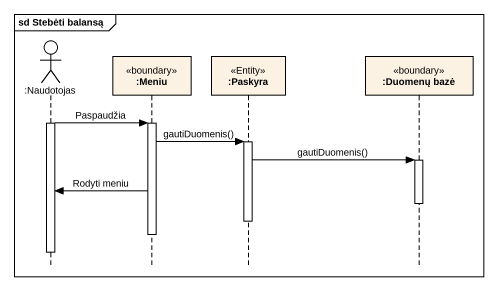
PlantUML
@startuml
mainframe sd Stebėti balansą
hide footbox
actor ":Naudotojas" as Naudotojas
participant ":Meniu" as Meniu <<boundary>>
participant ":Paskyra" as Paskyra <<Entity>>
participant ":Duomenų bazė" as Duomenų_bazė <<boundary>>

activate Naudotojas
Naudotojas -> Meniu : Paspaudžia
activate Meniu
Meniu -> Paskyra : gautiDuomenis()
activate Paskyra
Paskyra -> Duomenų_bazė : gautiDuomenis()
activate Duomenų_bazė
Meniu -> Naudotojas : Rodyti meniu
deactivate Duomenų_bazė
deactivate Paskyra
deactivate Meniu
deactivate Naudotojas
@enduml
